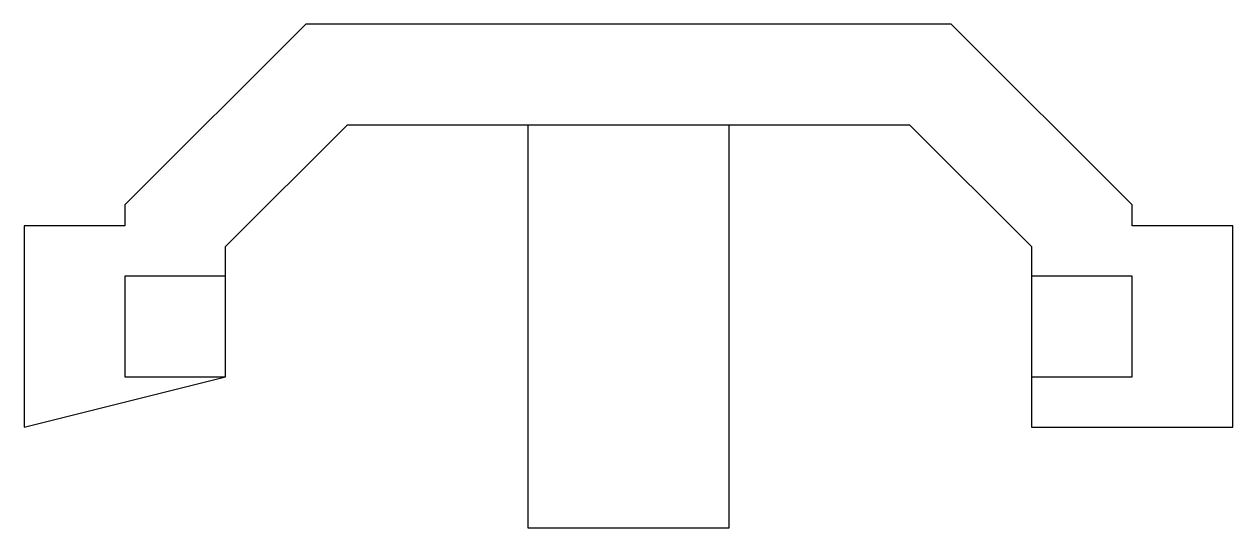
# Model space of a CAD drawing. Header units: millimetres. Extents: x 0.0003 to 0.0027, y 0.00035 to 0.00135.
import ezdxf

# ---------------------------------------------------------------- set-up
doc = ezdxf.new("R2010")
doc.units = ezdxf.units.MM
doc.layers.add('Aluminum', color=7, linetype='CONTINUOUS')

msp = doc.modelspace()

# ---------------------------------------------------------------- linework, layer by layer
at = {"layer": 'Aluminum', "color": 9}
for points in [[(0.0007, 0.00065), (0.0007, 0.000909), (0.000942, 0.001151), (0.002058, 0.001151), (0.0023, 0.000909), (0.0023, 0.00065), (0.0023, 0.00055), (0.0027, 0.00055), (0.0027, 0.00095), (0.0025, 0.00095), (0.0025, 0.000992), (0.002141, 0.001351), (0.000859, 0.001351), (0.0005, 0.000992), (0.0005, 0.00095), (0.0003, 0.00095), (0.0003, 0.00055)], [(0.0017, 0.00115), (0.0013, 0.00115), (0.0013, 0.00035), (0.0017, 0.00035)], [(0.0007, 0.00085), (0.0005, 0.00085), (0.0005, 0.00065), (0.0007, 0.00065)], [(0.0025, 0.00085), (0.0023, 0.00085), (0.0023, 0.00065), (0.0025, 0.00065)]]:
    msp.add_lwpolyline(points, close=True, dxfattribs=at)

doc.saveas('drawing.dxf')
